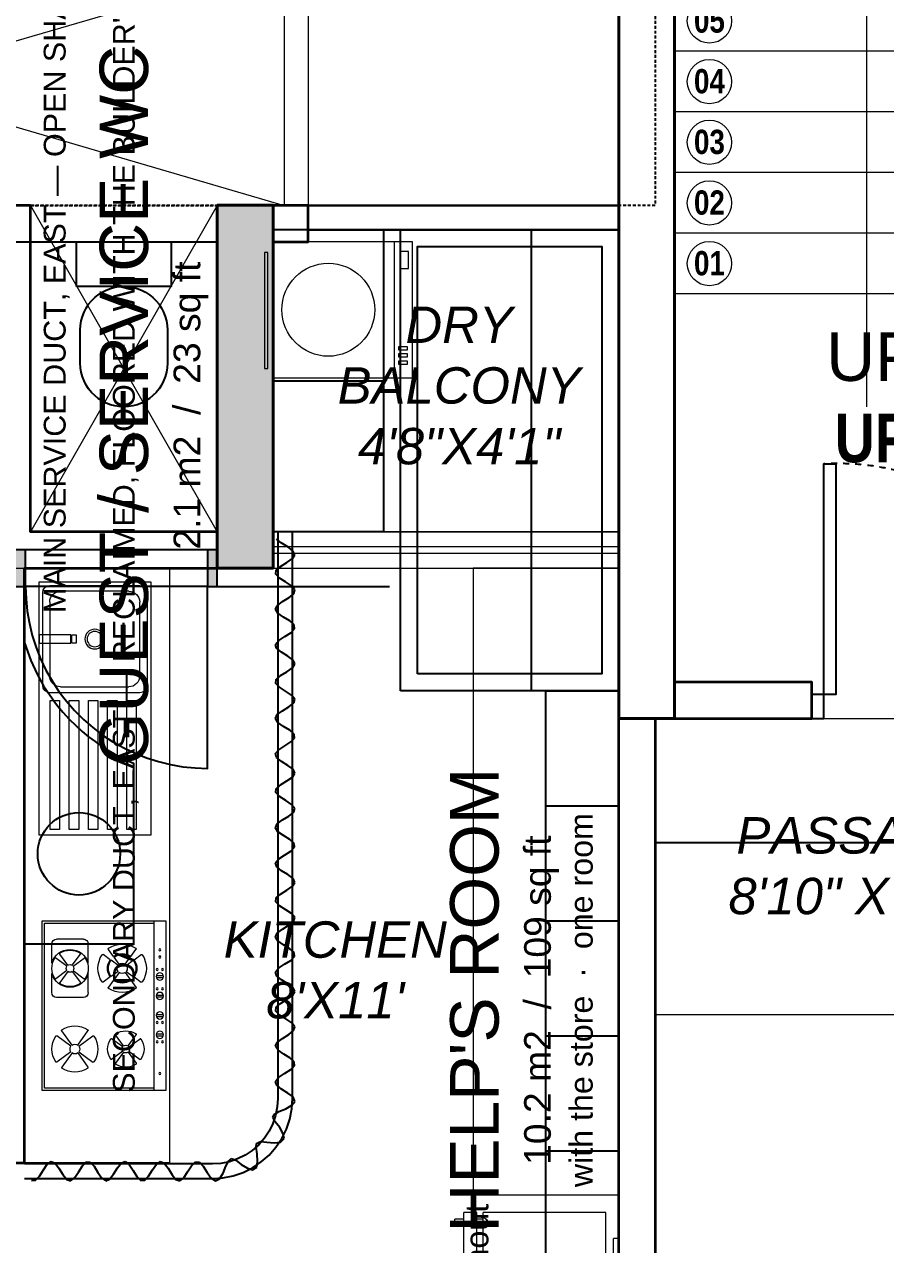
# Model space of a CAD drawing. Header units: millimetres. Extents: x 0 to 125073, y 0 to 71249.
# Drawn here: x 68729 to 72279, y 46812 to 51840 of the extents above; entities that cross this region are included whole.
import ezdxf
from ezdxf.enums import TextEntityAlignment as Align
from ezdxf.lldxf.tags import DXFTag

# ---------------------------------------------------------------- set-up
doc = ezdxf.new("R2010")
doc.units = ezdxf.units.MM
doc.linetypes.add('DASH', pattern=[1, 0.5, -0.5])
doc.linetypes.add('DASHED', pattern=[20, 12, -8])
doc.layers.add('DA_BUILDING LINE', color=7, linetype='Continuous', lineweight=9, true_color=0xc2db0000)
doc.layers.add('DA_FURNITURE', color=102, linetype='Continuous', lineweight=5, true_color=0xc2666666)
for name, color, linetype, lineweight in [('DA_CARPET AREA RERA', 30, 'Continuous', 9), ('DA_COLUMN', 40, 'Continuous', 40), ('DA_DOTTED LINES', 8, 'DASH', 5), ('DA_LINE', 155, 'Continuous', 9), ('DA_RAILING', 243, 'Continuous', 30), ('DA_STAIRCASE', 122, 'Continuous', 9), ('DA_Text 1', 200, 'Continuous', 9), ('DA_TEXT IN SQ.FT', 193, 'Continuous', 9), ('DA_WALL', 7, 'Continuous', 35), ('DA_WINDOW', 4, 'Continuous', 9)]:
    doc.layers.add(name, color=color, linetype=linetype, lineweight=lineweight)
for name, color, linetype in [('DA_COLUMN HATCH', 251, 'Continuous'), ('DA_DOOR', 35, 'Continuous'), ('PROP-FURN', 9, 'CONTINUOUS'), ('PROP-KEEP', 6, 'DASHED'), ('PROP-REF-CORE', 8, 'CONTINUOUS'), ('PROP-SHELL', 7, 'CONTINUOUS'), ('PROP-TEXT', 3, 'CONTINUOUS'), ('PROP-WALL-NEW', 1, 'CONTINUOUS')]:
    doc.layers.add(name, color=color, linetype=linetype)
doc.styles.add('FAT FONT', font='swisscbi.ttf')
doc.styles.get("Standard").update_dxf_attribs({"font": 'arial.ttf'})
tags = doc.linetypes.add('( Hidden )', pattern=[0.375, 0.25, -0.125]).pattern_tags.tags
tags[6:7] = [DXFTag(74, 4), DXFTag(75, 0), DXFTag(340, '0'), DXFTag(46, 1.0), DXFTag(50, 0.0), DXFTag(44, 0.0), DXFTag(45, 0.0)]
tags[4:5] = [DXFTag(74, 4), DXFTag(75, 0), DXFTag(340, '0'), DXFTag(46, 1.0), DXFTag(50, 0.0), DXFTag(44, 0.0), DXFTag(45, 0.0)]

# ---------------------------------------------------------------- blocks, each defined once
blk = doc.blocks.new('GSHGJSDFGJ')
at = {"layer": 'DA_BUILDING LINE', "linetype": '( Hidden )', "ltscale": 500}
blk.add_lwpolyline([(-41088.6, 76926.5), (-41088.6, 92546.5), (-40838.6, 92546.5), (-40838.6, 92596.5), (-39638.6, 92596.5), (-39638.6, 94076.5), (-40838.6, 94076.5), (-40838.6, 97576.5), (-31143.6, 97576.5), (-31143.6, 92421.5), (-34663.6, 92421.5), (-34663.6, 91421.5), (-32288.6, 91421.5), (-32288.6, 90076.5), (-31518.6, 90076.5), (-31518.6, 91422), (-29863.6, 91421.5), (-29863.6, 91421.5), (-29863.6, 94886.5), (-27778.6, 94886.5)], dxfattribs=at)
blk = doc.blocks.new('XREF1$0$A$C25E800CC')
at = {"layer": 'DA_FURNITURE'}
for p, q in [((-0.605, -0.0488), (-0.605, -0.0688)), ((-0.605, -0.0488), (-0.205, -0.0488)), ((-0.605, -0.0688), (-0.205, -0.0688)), ((-0.205, -0.0488), (-0.205, -0.0688)), ((-0.705, -0.0988), (-0.105, -0.0988)), ((-0.705, -0.0988), (-0.705, -0.5738)), ((-0.105, -0.0988), (-0.105, -0.5738)), ((-0.705, -0.5738), (-0.105, -0.5738)), ((-0.705, -0.5988), (-0.105, -0.5988)), ((-0.705, -0.5988), (-0.705, -0.6488)), ((-0.68, -0.5738), (-0.68, -0.5988)), ((-0.13, -0.5738), (-0.13, -0.5988)), ((-0.105, -0.5988), (-0.105, -0.6488)), ((-0.705, -0.6488), (-0.105, -0.6488)), ((-0.14, -0.6488), (-0.14, -0.6838)), ((-0.13, -0.6488), (-0.13, -0.6838)), ((-0.14, -0.6838), (-0.13, -0.6838))]:
    blk.add_line(p, q, dxfattribs=at)
blk = doc.blocks.new('t5r7ui68')
at = {"layer": 'DA_FURNITURE'}
for p, q in [((3503.2333, 922.1039), (3502.1892, 922.1039)), ((3502.1892, 922.1039), (3502.1892, 921.6432)), ((3502.6164, 922.0889), (3502.2341, 922.0889)), ((3503.2333, 921.6432), (3503.2333, 922.1039)), ((3502.2042, 922.059), (3502.2042, 921.6882)), ((3502.2732, 922.0598), (3502.5773, 922.0598)), ((3502.6463, 921.6882), (3502.6463, 922.059)), ((3502.2282, 921.734), (3502.2282, 922.0149)), ((3502.6223, 922.0149), (3502.6223, 921.734)), ((3502.5773, 921.689), (3502.2732, 921.689)), ((3502.1892, 921.6432), (3503.2333, 921.6432)), ((3502.2341, 921.6582), (3502.6164, 921.6582))]:
    blk.add_line(p, q, dxfattribs=at)
at = {"layer": 'DA_FURNITURE', "ltscale": 2}
for points in [[(3502.4076, 921.9732), (3502.4076, 922.1039), (3502.4429, 922.1039), (3502.4429, 921.9732)], [(3502.4429, 921.9503), (3502.4429, 921.9689), (3502.4076, 921.9689), (3502.4076, 921.9503)]]:
    blk.add_lwpolyline(points, close=True, dxfattribs=at)
at = {"layer": 'DA_FURNITURE'}
for points in [[(3503.2099, 922.0191), (3503.2099, 922.0586), (3502.6789, 922.0586), (3502.6789, 922.0191)], [(3503.2099, 921.9401), (3503.2099, 921.9796), (3502.6789, 921.9796), (3502.6789, 921.9401)], [(3503.2099, 921.8611), (3503.2099, 921.9006), (3502.6789, 921.9006), (3502.6789, 921.8611)], [(3503.2099, 921.7822), (3503.2099, 921.8216), (3502.6789, 921.8216), (3502.6789, 921.7822)], [(3503.2099, 921.7032), (3503.2099, 921.7427), (3502.6789, 921.7427), (3502.6789, 921.7032)]]:
    blk.add_lwpolyline(points, close=True, dxfattribs=at)
for radius in [0.0405, 0.0315]:
    blk.add_circle((3502.4253, 921.8744), radius, dxfattribs=at)
for centre, radius, start, end in [((3502.2341, 922.059), 0.03, 90, 180), ((3502.6164, 922.059), 0.03, 0, 90), ((3502.2732, 922.0149), 0.045, 90, 180), ((3502.5773, 922.0149), 0.045, 0, 90), ((3502.2732, 921.734), 0.045, 180, 270), ((3502.5773, 921.734), 0.045, 270, 0), ((3502.2341, 921.6882), 0.03, 180, 270), ((3502.6164, 921.6882), 0.03, 270, 0)]:
    blk.add_arc(centre, radius, start, end, dxfattribs=at)
blk = doc.blocks.new('WASHING MACHINE1')
at = {"linetype": 'Continuous'}
for p, q in [((10326.3552, 5531.1311), (10326.9152, 5531.1311)), ((10326.3552, 5530.556), (10326.3552, 5531.1311)), ((10326.9152, 5531.1311), (10326.9152, 5530.556)), ((10326.4111, 5531.1096), (10326.4233, 5531.1096)), ((10326.4111, 5531.0728), (10326.4111, 5531.1096)), ((10326.4233, 5531.0728), (10326.4111, 5531.0728)), ((10326.4233, 5531.1096), (10326.4233, 5531.0728)), ((10326.4408, 5531.1096), (10326.4531, 5531.1096)), ((10326.4408, 5531.0728), (10326.4408, 5531.1096)), ((10326.4531, 5531.0728), (10326.4408, 5531.0728)), ((10326.4531, 5531.1096), (10326.4531, 5531.0728)), ((10326.4706, 5531.0728), (10326.4706, 5531.1096)), ((10326.4706, 5531.1096), (10326.4828, 5531.1096)), ((10326.4828, 5531.0728), (10326.4706, 5531.0728)), ((10326.4828, 5531.1096), (10326.4828, 5531.0728)), ((10326.8055, 5531.1149), (10326.8755, 5531.1149)), ((10326.8055, 5531.0781), (10326.8055, 5531.1149)), ((10326.8755, 5531.0781), (10326.8055, 5531.0781)), ((10326.8755, 5531.1149), (10326.8755, 5531.0781)), ((10326.3552, 5531.0561), (10326.9152, 5531.0561)), ((10326.9152, 5530.556), (10326.3552, 5530.556)), ((10326.393, 5530.5351), (10326.8714, 5530.5351)), ((10326.393, 5530.5211), (10326.393, 5530.5351)), ((10326.8714, 5530.5211), (10326.393, 5530.5211)), ((10326.8714, 5530.5351), (10326.8714, 5530.5211))]:
    blk.add_line(p, q, dxfattribs=at)
blk = doc.blocks.new('CDDE')
at = {"layer": 'DA_FURNITURE'}
blk.add_circle((5126.92, 1779.8306), 0.1916, dxfattribs=at)
at = {"layer": 'DA_FURNITURE', "xscale": -1, "rotation": 270}
blk.add_blockref('WASHING MACHINE1', (-403.8635, -8546.8046), dxfattribs=at)
blk = doc.blocks.new('A$C0DCE325F')
at = {"layer": 'DA_FURNITURE'}
for p, q in [((0.1747, 0.47), (0.0962, 0.47)), ((0.1869, 0.4078), (0.1536, 0.4538)), ((0.2054, 0.4078), (0.2388, 0.4538)), ((0.2962, 0.47), (0.2176, 0.47)), ((0.0762, 0.34), (0.0762, 0.45)), ((0.1834, 0.4043), (0.1374, 0.4376)), ((0.2089, 0.4043), (0.2549, 0.4376)), ((0.3162, 0.34), (0.3162, 0.45)), ((0.5125, 0.3867), (0.4543, 0.429)), ((0.517, 0.3912), (0.4747, 0.4494)), ((0.5405, 0.3912), (0.5827, 0.4494)), ((0.5449, 0.3867), (0.6032, 0.429)), ((0.1834, 0.3857), (0.1374, 0.3524)), ((0.1869, 0.3822), (0.1536, 0.3362)), ((0.2054, 0.3822), (0.2388, 0.3362)), ((0.2089, 0.3857), (0.2549, 0.3524)), ((0.5125, 0.3633), (0.4543, 0.321)), ((0.517, 0.3588), (0.4747, 0.3006)), ((0.5405, 0.3588), (0.5827, 0.3006)), ((0.5449, 0.3633), (0.6032, 0.321)), ((0.1747, 0.32), (0.0962, 0.32)), ((0.2962, 0.32), (0.2176, 0.32)), ((0.1605, 0.2292), (0.1395, 0.2581)), ((0.2318, 0.2292), (0.2528, 0.2581)), ((0.147, 0.2157), (0.118, 0.2366)), ((0.1792, 0.1923), (0.1502, 0.2133)), ((0.1838, 0.197), (0.1629, 0.2259)), ((0.2085, 0.197), (0.2295, 0.2259)), ((0.2132, 0.1923), (0.2421, 0.2133)), ((0.2453, 0.2157), (0.2743, 0.2366)), ((0.5159, 0.1743), (0.4699, 0.2076)), ((0.5194, 0.1778), (0.4861, 0.2238)), ((0.538, 0.1778), (0.5713, 0.2238)), ((0.5415, 0.1743), (0.5875, 0.2076)), ((0.1792, 0.1677), (0.1502, 0.1467)), ((0.1838, 0.163), (0.1629, 0.1341)), ((0.2085, 0.163), (0.2295, 0.1341)), ((0.2132, 0.1677), (0.2421, 0.1467)), ((0.5159, 0.1557), (0.4699, 0.1224)), ((0.5194, 0.1522), (0.4861, 0.1062)), ((0.538, 0.1522), (0.5713, 0.1062)), ((0.5415, 0.1557), (0.5875, 0.1224)), ((0.147, 0.1443), (0.118, 0.1234)), ((0.1605, 0.1308), (0.1395, 0.1019)), ((0.2318, 0.1308), (0.2528, 0.1019)), ((0.2453, 0.1443), (0.2743, 0.1234)), ((0, 0.05), (0.7, 0.05)), ((0, 0), (0.7, 0)), ((0.226, 0.039), (0.226, 0.0101)), ((0.234, 0.039), (0.234, 0.0101)), ((0.306, 0.0395), (0.306, 0.0105)), ((0.314, 0.0395), (0.314, 0.0105)), ((0.386, 0.0395), (0.386, 0.0105)), ((0.394, 0.0395), (0.394, 0.0105)), ((0.466, 0.039), (0.466, 0.0101)), ((0.474, 0.039), (0.474, 0.0101))]:
    blk.add_line(p, q, dxfattribs=at)
blk.add_lwpolyline([(0, 0), (0.7, 0), (0.7, 0.51), (0, 0.51)], close=True, dxfattribs=at)
blk.add_lwpolyline([(0.69, 0.05), (0.69, 0.5), (0.01, 0.5), (0.01, 0.05)], dxfattribs=at)
for centre, radius in [((0.1194, 0.025), 0.004), ((0.1494, 0.025), 0.004), ((0.2005, 0.0352), 0.004), ((0.2005, 0.0133), 0.004), ((0.23, 0.0246), 0.015), ((0.2805, 0.0357), 0.004), ((0.2805, 0.0137), 0.004), ((0.31, 0.025), 0.015), ((0.39, 0.025), 0.015), ((0.4195, 0.0357), 0.004), ((0.4195, 0.0137), 0.004), ((0.47, 0.0246), 0.015), ((0.4995, 0.0352), 0.004), ((0.4995, 0.0133), 0.004), ((0.63, 0.025), 0.004)]:
    blk.add_circle(centre, radius, dxfattribs=at)
for centre, radius, start, end in [((0.0962, 0.45), 0.02, 90, 180), ((0.1962, 0.395), 0.078, 105.9424, 254.0576), ((0.1555, 0.4552), 0.00237, 124.0752, 215.9439), ((0.1962, 0.395), 0.075, 55.9248, 124.0752), ((0.1962, 0.395), 0.078, 285.9424, 74.0576), ((0.2369, 0.4552), 0.00237, 324.0561, 55.9248), ((0.2962, 0.45), 0.02, 0, 90), ((0.4772, 0.4512), 0.003, 124.0752, 215.9439), ((0.5287, 0.375), 0.095, 55.9248, 124.0752), ((0.5803, 0.4512), 0.003, 324.0561, 55.9248), ((0.1962, 0.395), 0.075, 145.9248, 214.0752), ((0.136, 0.4357), 0.00237, 54.0561, 145.9248), ((0.1962, 0.395), 0.0158, 144.0561, 215.9439), ((0.1962, 0.395), 0.0158, 54.0561, 125.9439), ((0.1962, 0.395), 0.0158, 324.0561, 35.9439), ((0.2563, 0.4357), 0.00237, 34.0752, 125.9439), ((0.1962, 0.395), 0.075, 325.9248, 34.0752), ((0.5287, 0.375), 0.095, 145.9248, 214.0752), ((0.4525, 0.4265), 0.003, 54.0561, 145.9248), ((0.6049, 0.4265), 0.003, 34.0752, 125.9439), ((0.5287, 0.375), 0.095, 325.9248, 34.0752), ((0.136, 0.3543), 0.00237, 214.0752, 305.9439), ((0.1962, 0.395), 0.0158, 234.0561, 305.9439), ((0.2563, 0.3543), 0.00237, 234.0561, 325.9248), ((0.5287, 0.375), 0.02, 144.0561, 215.9439), ((0.5287, 0.375), 0.02, 54.0561, 125.9439), ((0.5287, 0.375), 0.02, 234.0561, 305.9439), ((0.5287, 0.375), 0.02, 324.0561, 35.9439), ((0.0962, 0.34), 0.02, 180, 270), ((0.1555, 0.3348), 0.00237, 144.0561, 235.9248), ((0.1962, 0.395), 0.075, 235.9248, 304.0752), ((0.2369, 0.3348), 0.00237, 304.0752, 35.9439), ((0.2962, 0.34), 0.02, 270, 0), ((0.4525, 0.3235), 0.003, 214.0752, 305.9439), ((0.6049, 0.3235), 0.003, 234.0561, 325.9248), ((0.1421, 0.26), 0.00315, 124.0752, 215.9439), ((0.1962, 0.18), 0.0997, 55.9248, 124.0752), ((0.2503, 0.26), 0.00315, 324.0561, 55.9248), ((0.4772, 0.2988), 0.003, 144.0561, 235.9248), ((0.5287, 0.375), 0.095, 235.9248, 304.0752), ((0.5803, 0.2988), 0.003, 304.0752, 35.9439), ((0.1962, 0.18), 0.0997, 145.9248, 214.0752), ((0.1162, 0.2341), 0.00315, 54.0561, 145.9248), ((0.1962, 0.18), 0.0607, 144.0561, 215.9439), ((0.1962, 0.18), 0.0567, 144.0561, 215.9439), ((0.1962, 0.18), 0.0607, 54.0561, 125.9439), ((0.1962, 0.18), 0.0567, 54.0561, 125.9439), ((0.1962, 0.18), 0.0567, 324.0561, 35.9439), ((0.1962, 0.18), 0.0607, 324.0561, 35.9439), ((0.2761, 0.2341), 0.00315, 34.0752, 125.9439), ((0.1962, 0.18), 0.0997, 325.9248, 34.0752), ((0.5287, 0.165), 0.075, 145.9248, 214.0752), ((0.4686, 0.2057), 0.00237, 54.0561, 145.9248), ((0.488, 0.2252), 0.00237, 124.0752, 215.9439), ((0.5287, 0.165), 0.075, 55.9248, 124.0752), ((0.5694, 0.2252), 0.00237, 324.0561, 55.9248), ((0.5889, 0.2057), 0.00237, 34.0752, 125.9439), ((0.5287, 0.165), 0.075, 325.9248, 34.0752), ((0.1962, 0.18), 0.021, 144.0561, 215.9439), ((0.1962, 0.18), 0.021, 54.0561, 125.9439), ((0.1962, 0.18), 0.021, 234.0561, 305.9439), ((0.1962, 0.18), 0.021, 324.0561, 35.9439), ((0.5287, 0.165), 0.0158, 144.0561, 215.9439), ((0.5287, 0.165), 0.0158, 54.0561, 125.9439), ((0.5287, 0.165), 0.0158, 234.0561, 305.9439), ((0.5287, 0.165), 0.0158, 324.0561, 35.9439), ((0.1162, 0.1259), 0.00315, 214.0752, 305.9439), ((0.1421, 0.1), 0.00315, 144.0561, 235.9248), ((0.1962, 0.18), 0.0607, 234.0561, 305.9439), ((0.1962, 0.18), 0.0567, 234.0561, 305.9439), ((0.2503, 0.1), 0.00315, 304.0752, 35.9439), ((0.2761, 0.1259), 0.00315, 234.0561, 325.9248), ((0.4686, 0.1243), 0.00237, 214.0752, 305.9439), ((0.488, 0.1048), 0.00237, 144.0561, 235.9248), ((0.5287, 0.165), 0.075, 235.9248, 304.0752), ((0.5694, 0.1048), 0.00237, 304.0752, 35.9439), ((0.5889, 0.1243), 0.00237, 234.0561, 325.9248), ((0.1962, 0.18), 0.0997, 235.9248, 304.0752)]:
    blk.add_arc(centre, radius, start, end, dxfattribs=at)
blk = doc.blocks.new('SRAFGADFGDFG')
at = {"layer": 'DA_FURNITURE'}
blk.add_lwpolyline([(-31713.6, 87476.8), (-31713.6, 89926.5), (-32313.6, 89926.5), (-32313.6, 87476.8)], close=True, dxfattribs=at)
blk.add_lwpolyline([(-29863.6, 89926.5), (-30463.6, 89926.5), (-30463.6, 87343.9), (-29863.6, 87343.9)], dxfattribs=at)
at = {"layer": 'DA_FURNITURE', "xscale": 1000, "yscale": 1000, "zscale": 1000}
blk.add_blockref('CDDE', (-5157981.2, -1688839.1), dxfattribs=at)
at = {"layer": 'DA_FURNITURE', "lineweight": 9, "xscale": -1000.000000000011, "yscale": 1000.000000000011, "zscale": 1000, "rotation": 90}
blk.add_blockref('t5r7ui68', (889850.6, 3592059.8, -0.1), dxfattribs=at)
at = {"layer": 'DA_FURNITURE', "extrusion": (0, 0, -1), "xscale": 1000.000000000005, "yscale": 1000.000000000005, "zscale": -1000.000000000005, "rotation": 270}
blk.add_blockref('A$C0DCE325F', (31730.7, 88473.7, 0.1), dxfattribs=at)
at = {"layer": 'DA_FURNITURE', "lineweight": 9, "extrusion": (0, 0, -1), "xscale": 1064.518000352501, "yscale": 1064.518000352501, "zscale": -1064.518000352485, "rotation": 90}
blk.add_blockref('XREF1$0$A$C25E800CC', (29811.7, 87383, 0), dxfattribs=at)
blk = doc.blocks.new('STAIR 1')
at = {"layer": 'DA_COLUMN'}
blk.add_lwpolyline([(6090.8862, 1867.2949), (6090.6562, 1867.2949), (6090.6562, 1861.7149), (6090.8862, 1861.7149), (6090.8862, 1867.0649)], close=True, dxfattribs=at)
at = {"layer": 'DA_DOOR'}
for points in [[(6091.5012, 1861.8149), (6091.5012, 1862.7649), (6091.5512, 1862.7649), (6091.5512, 1861.8149), (6091.5012, 1861.8149)], [(6091.4512, 1861.7149), (6091.5012, 1861.7149), (6091.5012, 1861.8149), (6091.4512, 1861.8149)]]:
    blk.add_lwpolyline(points, dxfattribs=at)
at = {"layer": 'DA_DOOR', "linetype": 'DASH', "ltscale": 0.05}
blk.add_arc((6091.5545, 1861.7148), 1.0514, 5.4616, 92.9083, dxfattribs=at)
at = {"layer": 'DA_DOTTED LINES', "linetype": '( Hidden )', "ltscale": 2}
blk.add_line((6091.4512, 1861.7149), (6092.6512, 1861.7149), dxfattribs=at)
at = {"layer": 'DA_LINE', "flags": 128}
blk.add_lwpolyline([(6091.6787, 1863.0005), (6091.6787, 1865.3935)], dxfattribs=at)
at = {"layer": 'DA_LINE'}
for centre in [(6091.0296, 1864.5899), (6091.0296, 1864.3399), (6091.0296, 1864.0899), (6091.0296, 1863.8399), (6091.0296, 1863.5899)]:
    blk.add_circle(centre, 0.0911, dxfattribs=at)
at = {"layer": 'DA_STAIRCASE'}
for p, q in [((6092.4712, 1864.4649), (6090.8862, 1864.4649)), ((6092.4712, 1864.2149), (6090.8862, 1864.2149)), ((6092.4712, 1863.9649), (6090.8862, 1863.9649)), ((6092.4712, 1863.7149), (6090.8862, 1863.7149)), ((6092.4712, 1863.4649), (6090.8862, 1863.4649))]:
    blk.add_line(p, q, dxfattribs=at)
at = {"layer": 'DA_WALL'}
blk.add_lwpolyline([(6090.8862, 1861.7149), (6091.4512, 1861.7149), (6091.4512, 1861.8649), (6090.8862, 1861.8649)], close=True, dxfattribs=at)
at = {"layer": 'DA_LINE', "insert": (6091.5462, 1862.9714), "char_height": 0.2, "width": 0.408717, "attachment_point": 1, "line_spacing_factor": 0.986097, "style": 'FAT FONT'}
blk.add_mtext('UP', dxfattribs=at)
at = {"layer": 'DA_Text 1', "char_height": 0.1, "attachment_point": 1, "style": 'FAT FONT'}
for s, heights, insert in [('05', [-0.1027], (6090.966, 1864.6418)), ('04', [-0.102], (6090.966, 1864.3918)), ('03', [-0.1029], (6090.966, 1864.1418)), ('02', [-0.102], (6090.966, 1863.8918)), ('01', [-0.102], (6090.966, 1863.6418))]:
    blk.add_mtext_dynamic_manual_height_columns(s, width=0.216685, gutter_width=0.0125, heights=heights, dxfattribs=dict(at, insert=insert))
blk = doc.blocks.new('SERVICE CORE')
at = {"layer": 'DA_DOTTED LINES', "ltscale": 300}
blk.add_line((6071.857, 1552.7867), (6070.307, 1552.7867), dxfattribs=at)
at = {"layer": 'DA_WALL'}
blk.add_blockref('STAIR 1', (-20.4992, -307.7082), dxfattribs=at)
blk = doc.blocks.new('A$C1c7226e4')
at = {"layer": 'DA_CARPET AREA RERA'}
blk.add_lwpolyline([(-11.475, 10.23), (-3.28, 10.23), (-3.28, 5.375), (-6.8, 5.375), (-6.8, 4.075), (-4.425, 4.075), (-4.425, 2.73), (-3.275, 2.73), (-3.275, 2.88), (-2.455, 2.88), (-2.455, 2.88), (-1.85, 2.88), (-1.85, -0.62)], dxfattribs=at)
blk.add_lwpolyline([(-3.275, 4.075), (-3.13, 4.075), (-3.13, 4.125), (-1.85, 4.125), (-1.85, 2.88), (-3.275, 2.88)], close=True, dxfattribs=at)
at = {"layer": 'DA_DOTTED LINES', "linetype": '( Hidden )', "ltscale": 300}
for p, q in [((-6.65, 5.225), (-3.23, 4.225)), ((-3.23, 5.225), (-6.65, 4.225)), ((-4.275, 4.225), (-3.505, 2.88)), ((-3.505, 4.225), (-4.275, 2.88))]:
    blk.add_line(p, q, dxfattribs=at)
at = {"layer": 'DA_RAILING'}
for p, q in [((-1.85, 4.225), (-3.13, 4.225)), ((-1.85, 4.125), (-3.13, 4.125))]:
    blk.add_line(p, q, dxfattribs=at)
at = {"layer": 'DA_WALL'}
blk.add_lwpolyline([(-4.425, 4.075), (-4.425, 4.075), (-4.425, 2.855), (-6.8, 2.855), (-6.8, 2.73), (-4.425, 2.73), (-4.425, 0.28), (-4.3, 0.28), (-4.3, 2.73), (-3.505, 2.73), (-3.505, 2.88), (-4.275, 2.88), (-4.275, 4.225), (-4.425, 4.225)], dxfattribs=at)
for points in [[(-3.275, 4.075), (-3.13, 4.075), (-3.13, 4.225), (-3.275, 4.225)], [(-1.85, -0.62), (-1.85, 2.11), (-1.7, 2.11), (-1.7, -0.62)]]:
    blk.add_lwpolyline(points, close=True, dxfattribs=at)
at = {"layer": 'DA_WINDOW'}
for p, q in [((-3.23, 5.225), (-3.23, 4.225)), ((-3.13, 5.225), (-3.13, 4.225))]:
    blk.add_line(p, q, dxfattribs=at)
for points in [[(-3.275, 2.73), (-1.85, 2.73), (-1.85, 2.88), (-3.275, 2.88)], [(-3.275, 2.82), (-1.85, 2.82), (-1.85, 2.79), (-3.275, 2.79)]]:
    blk.add_lwpolyline(points, close=True, dxfattribs=at)
blk = doc.blocks.new('SDFHSDFGN')
at = {"layer": 'DA_COLUMN HATCH', "true_color": 0x636466}
h = blk.add_hatch(color=251, dxfattribs=at)
h.dxf.hatch_style = 1
h.paths.add_polyline_path([(-37688.6, 97346.5), (-37688.6, 97576.5), (-38888.6, 97576.5), (-38888.6, 97346.5)])
h.paths.add_polyline_path([(-31373.6, 96376.5), (-31143.6, 96376.5), (-31143.6, 97576.5), (-31373.6, 97576.5)])
h.paths.add_polyline_path([(-27778.6, 97036.5), (-27548.6, 97036.5), (-27548.6, 98236.5), (-27778.6, 98236.5)])
h.paths.add_polyline_path([(-24578.6, 97336.5), (-24348.6, 97336.5), (-24348.6, 98236.5), (-24578.6, 98236.5)])
h.paths.add_polyline_path([(-19333.6, 98536.5), (-19333.6, 97336.5), (-19103.6, 97336.5), (-19103.6, 98536.5)])
h.paths.add_polyline_path([(-13063.6, 97336.5), (-12833.6, 97336.5), (-12833.6, 98536.5), (-13063.6, 98536.5)])
h.paths.add_polyline_path([(-11543.6, 97636.5), (-11313.6, 97636.5), (-11313.6, 98536.5), (-11543.6, 98536.5)])
h.paths.add_polyline_path([(-8908.6, 94991.5), (-7708.6, 94991.5), (-7708.6, 94761.5), (-8908.6, 94761.5)])
h.paths.add_polyline_path([(-13063.6, 91111.5), (-12833.6, 91111.5), (-12833.6, 92311.5), (-13063.6, 92311.5)])
h.paths.add_polyline_path([(-19333.6, 91111.5), (-19103.6, 91111.5), (-19103.6, 92311.5), (-19333.6, 92311.5)])
h.paths.add_polyline_path([(-5998.6, 91111.5), (-5258.6, 91111.5), (-5258.6, 91341.5), (-5998.6, 91341.5)])
h.paths.add_polyline_path([(-1283.6, 91111.5), (-383.6, 91111.5), (-383.6, 91341.5), (-1283.6, 91341.5)])
h.paths.add_polyline_path([(2171.4, 90061.5), (2171.4, 91261.5), (1941.4, 91261.5), (1941.4, 90061.5)])
h.paths.add_polyline_path([(4621.4, 90061.5), (5821.4, 90061.5), (5821.4, 90291.5), (4621.4, 90291.5)])
h.paths.add_polyline_path([(4621.4, 95111.5), (5821.4, 95111.5), (5821.4, 95341.5), (4621.4, 95341.5)])
h.paths.add_polyline_path([(4621.4, 98611.5), (5821.4, 98611.5), (5821.4, 98841.5), (4621.4, 98841.5)])
h.paths.add_polyline_path([(-39638.6, 89246.5), (-38138.6, 89246.5), (-38138.6, 89476.5), (-39638.6, 89476.5)])
h.paths.add_polyline_path([(-31143.6, 92421.5), (-31143.6, 92651.5), (-32343.6, 92651.5), (-32343.6, 92421.5)])
h.paths.add_polyline_path([(-31513.6, 86346.5), (-29713.6, 86346.5), (-29713.6, 86576.5), (-31513.6, 86576.5)])
h.paths.add_polyline_path([(-31513.6, 82896.5), (-29713.6, 82896.5), (-29713.6, 83126.5), (-31513.6, 83126.5)])
h.paths.add_polyline_path([(-31518.6, 78051.5), (-30518.6, 78051.5), (-30518.6, 78281.5), (-31518.6, 78281.5)])
h.paths.add_polyline_path([(-32143.6, 76821.5), (-31143.6, 76821.5), (-31143.6, 77051.5), (-32143.6, 77051.5)])
h.paths.add_polyline_path([(-31893.6, 71896.5), (-31893.6, 72126.5), (-33093.6, 72126.5), (-33093.6, 71896.5)])
h.paths.add_polyline_path([(-37688.6, 71896.5), (-37688.6, 72126.5), (-38888.6, 72126.5), (-38888.6, 71896.5)])
h.paths.add_polyline_path([(-38438.6, 76796.5), (-38438.6, 77026.5), (-39638.6, 77026.5), (-39638.6, 76796.5)])
h.paths.add_polyline_path([(-38138.6, 79996.5), (-38138.6, 80226.5), (-39638.6, 80226.5), (-39638.6, 79996.5)])
h.paths.add_polyline_path([(-38438.6, 92446.5), (-38438.6, 92676.5), (-39638.6, 92676.5), (-39638.6, 92446.5)])
h.paths.add_polyline_path([(-31518.6, 91422), (-31288.6, 91422), (-31288.6, 89927), (-31518.6, 89927)])
h.paths.add_polyline_path([(-20908.6, 91111.5), (-20678.6, 91111.5), (-20678.6, 89881.5), (-20908.6, 89881.5)])
h.paths.add_polyline_path([(-11313.6, 92011.5), (-11313.6, 91111.5), (-11543.6, 91111.5), (-11543.6, 92011.5)])
h.paths.add_polyline_path([(1941.4, 97316.5), (2171.4, 97316.5), (2171.4, 98841.5), (1941.4, 98841.5)])
at = {"layer": 'DA_COLUMN'}
blk.add_lwpolyline([(-31518.6, 91422), (-31288.6, 91422), (-31288.6, 89927), (-31518.6, 89927)], close=True, dxfattribs=at)
blk = doc.blocks.new('A$Cfed68cb1')
at = {"layer": 'DA_TEXT IN SQ.FT', "char_height": 0.15, "attachment_point": 1}
for s, width, heights, insert in [('\\pxqc;{\\fArial|b0|i1|c0|p34;DRY BALCONY\\P4\'8"X4\'1"}', 1.269917, [-0.6558], (-38.0381, -7.8369)), ('\\pxqc;{\\fArial|b0|i1|c0|p34;PASSAGE\\P8\'10" X 4\'0"}', 2.300046, [-0.4058], (-36.9094, -9.9409)), ("\\pxqc;{\\fArial|b0|i1|c0|p34;KITCHEN\\P8'X11'}", 2.300046, [-0.4058], (-39.064, -10.3703))]:
    blk.add_mtext_dynamic_manual_height_columns(s, width=width, gutter_width=12.5, heights=heights, dxfattribs=dict(at, insert=insert))
at = {"layer": 'DA_TEXT IN SQ.FT', "insert": (-36.5513, -7.9433), "char_height": 0.1, "width": 1.710583, "attachment_point": 1}
blk.add_mtext('\\pxqc;{\\H2x;UP}', dxfattribs=at)

msp = doc.modelspace()

# ---------------------------------------------------------------- hatches: boundary and pattern name
at = {"layer": 'PROP-WALL-NEW'}
h = msp.add_hatch(color=1, dxfattribs=at)
h.dxf.hatch_style = 1
h.paths.add_polyline_path([(68604, 49524), (68734, 49524), (68734, 49674), (68604, 49674)])
h = msp.add_hatch(color=1, dxfattribs=at)
h.dxf.hatch_style = 1
h.paths.add_polyline_path([(69484, 49524), (69524, 49524), (69524, 49674), (69484, 49674)])

# ---------------------------------------------------------------- linework, layer by layer
at = {"layer": 'PROP-FURN'}
for p, q in [((70819, 49094), (70819, 50994)), ((69754, 50371.5), (70209, 50371.5)), ((69787.9983, 49702.92282), (69768.62781, 49719)), ((69814.35572, 49686.84564), (69787.9983, 49702.92282)), ((69836.19145, 49670.76846), (69814.35572, 49686.84564)), ((69811.39557, 49622.53692), (69834.298, 49638.6141)), ((69834.298, 49638.6141), (69843.97119, 49654.69128)), ((69843.97119, 49654.69128), (69836.19145, 49670.76846)), ((69765.38128, 49574.30538), (69767.3132, 49590.38256)), ((69767.3132, 49590.38256), (69785.26396, 49606.45974)), ((69785.26396, 49606.45974), (69811.39557, 49622.53692)), ((69780.31174, 49558.22819), (69765.38128, 49574.30538)), ((69805.58539, 49542.15101), (69780.31174, 49558.22819)), ((69830.16679, 49526.07383), (69805.58539, 49542.15101)), ((69484, 49524), (70234, 49524)), ((69819.87795, 49477.84229), (69839.30899, 49493.91947)), ((69843.32279, 49509.99665), (69830.16679, 49526.07383)), ((69839.30899, 49493.91947), (69843.32279, 49509.99665)), ((69764.03416, 49429.61075), (69771.72864, 49445.68793)), ((69773.79026, 49413.53357), (69764.03416, 49429.61075)), ((69771.72864, 49445.68793), (69793.51401, 49461.76511)), ((69793.51401, 49461.76511), (69819.87795, 49477.84229)), ((69796.73707, 49397.45639), (69773.79026, 49413.53357)), ((69822.85515, 49381.37921), (69796.73707, 49397.45639)), ((69840.74036, 49365.30203), (69822.85515, 49381.37921)), ((69802.27981, 49317.07049), (69827.5794, 49333.14767)), ((69827.5794, 49333.14767), (69842.58335, 49349.22485)), ((69842.58335, 49349.22485), (69840.74036, 49365.30203)), ((69764.65271, 49284.91613), (69777.73131, 49300.99331)), ((69768.75461, 49268.83895), (69764.65271, 49284.91613)), ((69777.73131, 49300.99331), (69802.27981, 49317.07049)), ((69788.24597, 49252.76177), (69768.75461, 49268.83895)), ((69814.61614, 49236.68458), (69788.24597, 49252.76177)), ((69836.35089, 49220.6074), (69814.61614, 49236.68458)), ((69811.13021, 49172.37586), (69834.12113, 49188.45304)), ((69834.12113, 49188.45304), (69843.96004, 49204.53022)), ((69843.96004, 49204.53022), (69836.35089, 49220.6074)), ((69765.45246, 49124.14432), (69767.2065, 49140.2215)), ((69767.2065, 49140.2215), (69785.02597, 49156.29868)), ((69785.02597, 49156.29868), (69811.13021, 49172.37586)), ((69780.52972, 49108.06714), (69765.45246, 49124.14432)), ((69805.85498, 49091.98996), (69780.52972, 49108.06714)), ((69830.37029, 49075.91278), (69805.85498, 49091.98996)), ((69843.37134, 49059.8356), (69830.37029, 49075.91278)), ((69793.25384, 49011.60406), (69819.62992, 49027.68124)), ((69819.62992, 49027.68124), (69839.18139, 49043.75842)), ((69839.18139, 49043.75842), (69843.37134, 49059.8356)), ((69764.04622, 48979.4497), (69771.56994, 48995.52688)), ((69773.96782, 48963.37252), (69764.04622, 48979.4497)), ((69771.56994, 48995.52688), (69793.25384, 49011.60406)), ((69797.0026, 48947.29534), (69773.96782, 48963.37252)), ((69823.0927, 48931.21816), (69797.0026, 48947.29534)), ((69840.84622, 48915.14097), (69823.0927, 48931.21816)), ((69802.01025, 48866.90943), (69827.36089, 48882.98661)), ((69827.36089, 48882.98661), (69842.51129, 48899.06379)), ((69842.51129, 48899.06379), (69840.84622, 48915.14097)), ((69764.60506, 48834.75507), (69777.52841, 48850.83225)), ((69768.88302, 48818.67789), (69764.60506, 48834.75507)), ((69777.52841, 48850.83225), (69802.01025, 48866.90943)), ((69788.49437, 48802.60071), (69768.88302, 48818.67789)), ((69814.87606, 48786.52353), (69788.49437, 48802.60071)), ((69836.50886, 48770.44635), (69814.87606, 48786.52353)), ((69810.86452, 48722.21481), (69833.94289, 48738.29199)), ((69833.94289, 48738.29199), (69843.94707, 48754.36917)), ((69843.94707, 48754.36917), (69836.50886, 48770.44635)), ((69765.5254, 48673.98327), (69767.10148, 48690.06045)), ((69780.74877, 48657.90609), (69765.5254, 48673.98327)), ((69767.10148, 48690.06045), (69784.78884, 48706.13763)), ((69784.78884, 48706.13763), (69810.86452, 48722.21481)), ((69806.1245, 48641.82891), (69780.74877, 48657.90609)), ((69830.57259, 48625.75173), (69806.1245, 48641.82891)), ((69843.4181, 48609.67455), (69830.57259, 48625.75173)), ((69792.99416, 48561.443), (69819.38117, 48577.52018)), ((69819.38117, 48577.52018), (69839.05218, 48593.59736)), ((69839.05218, 48593.59736), (69843.4181, 48609.67455)), ((70879, 48619.83333), (71179, 48619.83333)), ((69764.0601, 48529.28864), (69771.41271, 48545.36582)), ((69774.14674, 48513.21146), (69764.0601, 48529.28864)), ((69771.41271, 48545.36582), (69792.99416, 48561.443)), ((69797.26844, 48497.13428), (69774.14674, 48513.21146)), ((69823.32939, 48481.0571), (69797.26844, 48497.13428)), ((69840.9504, 48464.97992), (69823.32939, 48481.0571)), ((69801.74078, 48416.74838), (69827.14131, 48432.82556)), ((69827.14131, 48432.82556), (69842.43748, 48448.90274)), ((69842.43748, 48448.90274), (69840.9504, 48464.97992)), ((69764.55919, 48384.59402), (69777.32671, 48400.6712)), ((69769.01302, 48368.51684), (69764.55919, 48384.59402)), ((69777.32671, 48400.6712), (69801.74078, 48416.74838)), ((69788.74347, 48352.43966), (69769.01302, 48368.51684)), ((69815.1355, 48336.36248), (69788.74347, 48352.43966)), ((69836.66535, 48320.2853), (69815.1355, 48336.36248)), ((69784.55259, 48255.97657), (69810.59852, 48272.05375)), ((69810.59852, 48272.05375), (69833.76328, 48288.13094)), ((69833.76328, 48288.13094), (69843.93228, 48304.20812)), ((69843.93228, 48304.20812), (69836.66535, 48320.2853)), ((69765.60008, 48223.82221), (69766.99814, 48239.89939)), ((69780.96887, 48207.74503), (69765.60008, 48223.82221)), ((69766.99814, 48239.89939), (69784.55259, 48255.97657)), ((69806.39392, 48191.66785), (69780.96887, 48207.74503)), ((69830.77369, 48175.59067), (69806.39392, 48191.66785)), ((69843.46306, 48159.51349), (69830.77369, 48175.59067)), ((69792.73498, 48111.28195), (69819.13172, 48127.35913)), ((69819.13172, 48127.35913), (69838.92138, 48143.43631)), ((69838.92138, 48143.43631), (69843.46306, 48159.51349)), ((70879, 48145.66667), (71179, 48145.66667)), ((69764.07579, 48079.12759), (69771.25697, 48095.20477)), ((69774.32703, 48063.05041), (69764.07579, 48079.12759)), ((69771.25697, 48095.20477), (69792.73498, 48111.28195)), ((69797.53459, 48046.97323), (69774.32703, 48063.05041)), ((69823.5652, 48030.89605), (69797.53459, 48046.97323)), ((69841.0529, 48014.81887), (69823.5652, 48030.89605)), ((69801.47142, 47966.58733), (69826.92068, 47982.66451)), ((69826.92068, 47982.66451), (69842.36192, 47998.74169)), ((69842.36192, 47998.74169), (69841.0529, 48014.81887)), ((69764.51513, 47934.43296), (69777.12622, 47950.51014)), ((69769.14461, 47918.35578), (69764.51513, 47934.43296)), ((69777.12622, 47950.51014), (69801.47142, 47966.58733)), ((69788.99326, 47902.2786), (69769.14461, 47918.35578)), ((69815.39442, 47886.20142), (69788.99326, 47902.2786)), ((69836.82035, 47870.12424), (69815.39442, 47886.20142)), ((69843.91568, 47854.04706), (69836.82035, 47870.12424)), ((69784.31723, 47805.81552), (69810.33222, 47821.8927)), ((69810.33222, 47821.8927), (69833.58232, 47837.96988)), ((69833.58232, 47837.96988), (69843.91568, 47854.04706)), ((69765.67651, 47773.66116), (69766.89648, 47789.73834)), ((69781.19002, 47757.58398), (69765.67651, 47773.66116)), ((69766.89648, 47789.73834), (69784.31723, 47805.81552)), ((69806.66322, 47741.5068), (69781.19002, 47757.58398)), ((69830.97356, 47725.42962), (69806.66322, 47741.5068)), ((69843.50623, 47709.35244), (69830.97356, 47725.42962)), ((69792.47631, 47661.1209), (69818.88158, 47677.19808)), ((69818.88158, 47677.19808), (69838.789, 47693.27526)), ((69838.789, 47693.27526), (69843.50623, 47709.35244)), ((70879, 47671.5), (71179, 47671.5)), ((69764.09331, 47628.96653), (69771.10271, 47645.04371)), ((69774.50866, 47612.88935), (69764.09331, 47628.96653)), ((69771.10271, 47645.04371), (69792.47631, 47661.1209)), ((69797.80104, 47596.81217), (69774.50866, 47612.88935)), ((69823.80012, 47580.73499), (69797.80104, 47596.81217)), ((69841.15372, 47564.65781), (69823.80012, 47580.73499)), ((69801.20217, 47516.42627), (69826.69901, 47532.50345)), ((69826.69901, 47532.50345), (69842.28462, 47548.58063)), ((69842.28462, 47548.58063), (69841.15372, 47564.65781)), ((69764.47286, 47484.27191), (69776.92696, 47500.34909)), ((69769.27779, 47468.19473), (69764.47286, 47484.27191)), ((69789.24374, 47452.11755), (69769.27779, 47468.19473)), ((69776.92696, 47500.34909), (69801.20217, 47516.42627)), ((69815.65283, 47436.04037), (69789.24374, 47452.11755)), ((69836.97385, 47419.96319), (69815.65283, 47436.04037)), ((69843.15035, 47401.29826), (69836.97385, 47419.96319)), ((69778.17198, 47359.99122), (69806.7921, 47370.69047)), ((69806.7921, 47370.69047), (69831.62409, 47385.94205)), ((69831.62409, 47385.94205), (69843.15035, 47401.29826)), ((69753.69965, 47337.26939), (69758.08138, 47347.59534)), ((69763.35839, 47317.01248), (69753.69965, 47337.26939)), ((69758.08138, 47347.59534), (69778.17198, 47359.99122)), ((69781.61399, 47293.47765), (69763.35839, 47317.01248)), ((69796.24324, 47268.33748), (69781.61399, 47293.47765)), ((69800.23164, 47248.4448), (69796.24324, 47268.33748)), ((69684.91325, 47213.47202), (69686.31241, 47228.36056)), ((69686.31241, 47228.36056), (69702.0534, 47235.93987)), ((69702.0534, 47235.93987), (69728.64411, 47234.00423)), ((69728.64411, 47234.00423), (69759.30807, 47230.93126)), ((69759.30807, 47230.93126), (69784.88964, 47233.17407)), ((69784.88964, 47233.17407), (69800.23164, 47248.4448)), ((69571.41865, 47157.45302), (69580.79181, 47165.71753)), ((69580.79181, 47165.71753), (69599.96837, 47159.24141)), ((69688.23874, 47185.2965), (69684.91325, 47213.47202)), ((69690.49764, 47154.48447), (69688.23874, 47185.2965)), ((70879, 47197.33333), (71179, 47197.33333)), ((68791.15436, 47093.50058), (68807.23154, 47119.39798)), ((68807.23154, 47119.39798), (68823.30872, 47142.93842)), ((68823.30872, 47142.93842), (68839.3859, 47153.84326)), ((68839.3859, 47153.84326), (68855.46308, 47147.35104)), ((68855.46308, 47147.35104), (68871.54026, 47126.2965)), ((68871.54026, 47126.2965), (68887.61744, 47099.87285)), ((68951.92617, 47110.52963), (68968.00335, 47136.14033)), ((68968.00335, 47136.14033), (68984.08053, 47152.08374)), ((68984.08053, 47152.08374), (69000.15771, 47151.39835)), ((69000.15771, 47151.39835), (69016.23489, 47134.38345)), ((69016.23489, 47134.38345), (69032.31207, 47108.46836)), ((69096.62079, 47101.83196), (69112.69797, 47128.2533)), ((69112.69797, 47128.2533), (69128.77515, 47148.45111)), ((69128.77515, 47148.45111), (69144.85233, 47153.60628)), ((69144.85233, 47153.60628), (69160.92951, 47141.46786)), ((69160.92951, 47141.46786), (69177.00669, 47117.33594)), ((69177.00669, 47117.33594), (69193.08387, 47091.74742)), ((69241.31542, 47093.73276), (69257.3926, 47119.66524)), ((69257.3926, 47119.66524), (69273.46978, 47143.12406)), ((69273.46978, 47143.12406), (69289.54696, 47153.86622)), ((69289.54696, 47153.86622), (69305.62414, 47147.2013)), ((69305.62414, 47147.2013), (69321.70132, 47126.03944)), ((69321.70132, 47126.03944), (69337.7785, 47099.62071)), ((69402.08722, 47110.79853), (69418.1644, 47136.36457)), ((69418.1644, 47136.36457), (69434.24158, 47152.16539)), ((69434.24158, 47152.16539), (69450.31876, 47151.30177)), ((69450.31876, 47151.30177), (69466.39594, 47134.1508)), ((69466.39594, 47134.1508), (69482.47312, 47108.20123)), ((69548.95347, 47105.57531), (69559.56826, 47134.62005)), ((69559.56826, 47134.62005), (69571.41865, 47157.45302)), ((69599.96837, 47159.24141), (69622.32943, 47141.9938)), ((69622.32943, 47141.9938), (69648.04611, 47126.1955)), ((69648.04611, 47126.1955), (69669.42217, 47119.1991)), ((69669.42217, 47119.1991), (69686.69616, 47131.23564)), ((69686.69616, 47131.23564), (69690.49764, 47154.48447)), ((68759, 47075.95774), (68775.07718, 47076.55399)), ((68775.07718, 47076.55399), (68791.15436, 47093.50058)), ((68887.61744, 47099.87285), (68903.69462, 47079.61764)), ((68903.69462, 47079.61764), (68919.77181, 47074.37506)), ((68919.77181, 47074.37506), (68935.84899, 47086.43422)), ((68935.84899, 47086.43422), (68951.92617, 47110.52963)), ((69032.31207, 47108.46836), (69048.38925, 47084.9686)), ((69048.38925, 47084.9686), (69064.46643, 47074.14503)), ((69064.46643, 47074.14503), (69080.54361, 47080.72364)), ((69080.54361, 47080.72364), (69096.62079, 47101.83196)), ((69193.08387, 47091.74742), (69209.16105, 47075.87522)), ((69209.16105, 47075.87522), (69225.23823, 47076.64972)), ((69225.23823, 47076.64972), (69241.31542, 47093.73276)), ((69337.7785, 47099.62071), (69353.85568, 47079.48052)), ((69353.85568, 47079.48052), (69369.93286, 47074.41283)), ((69369.93286, 47074.41283), (69386.01004, 47086.63038)), ((69386.01004, 47086.63038), (69402.08722, 47110.79853)), ((69482.47312, 47108.20123), (69498.5503, 47084.78362)), ((69498.5503, 47084.78362), (69517.21281, 47074.90343)), ((69517.21281, 47074.90343), (69532.81402, 47082.69163)), ((69532.81402, 47082.69163), (69548.95347, 47105.57531))]:
    msp.add_line(p, q, dxfattribs=at)
for points in [[(69754, 49749), (69754, 50994), (70209, 50994), (70209, 49749)], [(70279, 49094), (70279, 50994), (71179, 50994), (71179, 49094)], [(68944, 50760.4), (68944, 50944), (69334, 50944), (69334, 50760.4)], [(70349, 49164), (70349, 50924), (71109, 50924), (71109, 49164)], [(68959.6, 50581), (68960.58277, 50599.75241), (68963.52032, 50618.29936), (68968.38046, 50636.43765), (68975.10994, 50653.96855), (68983.63504, 50670.7), (68993.86235, 50686.44867), (69005.67982, 50701.04203), (69018.95797, 50714.32018), (69033.55133, 50726.13765), (69049.3, 50736.36496), (69066.03145, 50744.89006), (69083.56235, 50751.61954), (69101.70064, 50756.47968), (69120.24759, 50759.41723), (69139, 50760.4), (69139, 50760.4), (69157.75241, 50759.41723), (69176.29936, 50756.47968), (69194.43765, 50751.61954), (69211.96855, 50744.89006), (69228.7, 50736.36496), (69244.44867, 50726.13765), (69259.04203, 50714.32018), (69272.32018, 50701.04203), (69284.13765, 50686.44867), (69294.36496, 50670.7), (69302.89006, 50653.96855), (69309.61954, 50636.43765), (69314.47968, 50618.29936), (69317.41723, 50599.75241), (69318.4, 50581), (69318.4, 50443.4), (69317.41723, 50424.64759), (69314.47968, 50406.10064), (69309.61954, 50387.96235), (69302.89006, 50370.43145), (69294.36496, 50353.7), (69284.13765, 50337.95133), (69272.32018, 50323.35797), (69259.04203, 50310.07982), (69244.44867, 50298.26235), (69228.7, 50288.03504), (69211.96855, 50279.50994), (69194.43765, 50272.78046), (69176.29936, 50267.92032), (69157.75241, 50264.98277), (69139, 50264), (69139, 50264), (69120.24759, 50264.98277), (69101.70064, 50267.92032), (69083.56235, 50272.78046), (69066.03145, 50279.50994), (69049.3, 50288.03504), (69033.55133, 50298.26235), (69018.95797, 50310.07982), (69005.67982, 50323.35797), (68993.86235, 50337.95133), (68983.63504, 50353.7), (68975.10994, 50370.43145), (68968.38046, 50387.96235), (68963.52032, 50406.10064), (68960.58277, 50424.64759), (68959.6, 50443.4)], [(69484, 49524), (68734, 49524), (68735.74842, 49472.81819), (68740.98554, 49421.87501), (68749.68693, 49371.40799), (68761.81203, 49321.65242), (68777.30431, 49272.84029), (68796.09152, 49225.19918), (68818.08609, 49178.95122), (68843.18545, 49134.31204), (68871.27258, 49091.48976), (68902.21653, 49050.68404), (68935.87303, 49012.08514), (68972.08514, 48975.87303), (69010.68404, 48942.21653), (69051.48976, 48911.27258), (69094.31204, 48883.18545), (69138.95122, 48858.08609), (69185.19918, 48836.09152), (69232.84029, 48817.30431), (69281.65242, 48801.81203), (69331.40799, 48789.68693), (69381.87501, 48780.98554), (69432.81819, 48775.74842), (69484, 48774)], [(68729, 48049), (68729, 49291.45968), (68755.47059, 49218.47603), (68781.94118, 49161.76609), (68808.41176, 49114.51186), (68834.88235, 49073.72644), (68861.35294, 49037.77923), (68887.82353, 49005.66264), (68914.29412, 48976.7019), (68940.76471, 48950.41878), (68967.23529, 48926.45984), (68993.70588, 48904.55535), (69020.17647, 48884.49415), (69046.64706, 48866.1076), (69073.11765, 48849.2588), (69099.58824, 48833.8351), (69126.05882, 48819.74286), (69152.52941, 48806.9036), (69179, 48795.25107), (69179, 48049)], [(70879, 46249), (70879, 49094), (71179, 49094), (71179, 46249)]]:
    msp.add_lwpolyline(points, close=True, dxfattribs=at)
for points in [[(67619, 50944), (69524, 50944), (69524, 49674), (68604, 49674)], [(68729, 47084), (69504.09457, 47084.00015), (69547.07364, 47086.8232), (69589.41028, 47095.24448), (69630.28553, 47109.11975), (69669, 47128.21162), (69704.89127, 47152.1934), (69737.34524, 47180.65476), (69765.8066, 47213.10873), (69789.78838, 47249), (69808.88025, 47287.71447), (69822.75552, 47328.58972), (69831.1768, 47370.92636), (69833.99998, 47413.96757), (69834, 49749), (69774, 49749), (69774.00002, 47414.03243), (69771.69011, 47378.75793), (69764.79997, 47344.11886), (69753.44747, 47310.67547), (69737.82686, 47279), (69718.2054, 47249.63441), (69694.91883, 47223.08117), (69668.36559, 47199.7946), (69639, 47180.17314), (69607.32453, 47164.55253), (69573.88114, 47153.20003), (69539.24207, 47146.30989), (69503.90543, 47143.99985), (68729, 47144)]]:
    msp.add_lwpolyline(points, dxfattribs=at)
msp.add_circle((68954, 48422.12554), 170, dxfattribs=at)
at = {"layer": 'PROP-KEEP'}
for points in [[(66379, 51094), (66379, 52094), (71329, 52094), (71329, 51094)], [(68754, 49749), (68754, 51094), (69524, 51094), (69524, 49749)]]:
    msp.add_lwpolyline(points, close=True, dxfattribs=at)
at = {"layer": 'PROP-REF-CORE'}
msp.add_lwpolyline([(71329, 41569), (71329, 48469), (75804, 48469), (75804, 41569)], close=True, dxfattribs=at)
at = {"layer": 'PROP-SHELL'}
for p, q in [((68604.22813, 51093.9767), (68754.22813, 51093.9767)), ((69754.22499, 51093.9767), (69899.22813, 51093.9767)), ((69754.22499, 50943.9767), (69754.22499, 51093.9767)), ((71179.22813, 51093.9767), (69899.22813, 51093.9767)), ((71179.22813, 50993.9767), (69899.22813, 50993.9767)), ((69754.22499, 50943.9767), (69899.22813, 50943.9767)), ((68754.22813, 49748.9767), (69524.22813, 49748.9767)), ((69524.22499, 49598.9767), (69524.22499, 49748.9767)), ((68729.22813, 49488.9767), (68729.22813, 49598.9767)), ((68729.22813, 49598.9767), (69524.22499, 49598.9767))]:
    msp.add_line(p, q, dxfattribs=at)
at = {"layer": 'PROP-WALL-NEW'}
for points in [[(68604, 49524), (68734, 49524), (68734, 49674), (68604, 49674)], [(69484, 49524), (69524, 49524), (69524, 49674), (69484, 49674)]]:
    msp.add_lwpolyline(points, close=True, dxfattribs=at)

# ---------------------------------------------------------------- block references
at = {"color": 1, "xscale": 1000, "yscale": 1000, "zscale": 1000}
msp.add_blockref('A$Cfed68cb1', (107924.22813, 58513.9767), dxfattribs=at)
msp.add_blockref('SDFHSDFGN', (101042.82231, -40327.54866))
at = {"color": 1}
msp.add_blockref('SRAFGADFGDFG', (101042.82231, -40327.54866), dxfattribs=at)
at = {"layer": 'DA_BUILDING LINE'}
msp.add_blockref('GSHGJSDFGJ', (101042.82231, -40327.54866), dxfattribs=at)
at = {"layer": 'DA_WALL', "xscale": 1000, "yscale": 1000, "zscale": 1000}
for name, p in [('SERVICE CORE', (-5998977.75966, -1505027.75827)), ('A$C1c7226e4', (73029.22813, 46868.9767))]:
    msp.add_blockref(name, p, dxfattribs=at)

# ---------------------------------------------------------------- texts
at = {"layer": 'PROP-KEEP'}
for s, p in [('MAIN SERVICE DUCT, EAST — OPEN SHAFT — KEEP CLEAR  1000x4950', (68854, 51594)), ("SECONDARY DUCT, EAST — RECLAIMED, FLOORED WITH THE BUILDER'S AGREEMENT  1345x770", (69139, 50421.5))]:
    msp.add_text(s, height=90, rotation=90, dxfattribs=at).set_placement(p, align=Align.MIDDLE_CENTER)
at = {"layer": 'PROP-TEXT'}
for s, height, p in [('GUEST / SERVICE WC', 200, (69139, 50269)), ('2.1 m2  /  23 sq ft', 110, (69399, 50269)), ("HELP'S ROOM", 200, (70584, 47819)), ('with the store  ·  one room', 95, (71024, 47819)), ('10.2 m2  /  109 sq ft', 110, (70844, 47819)), ('a U on the two columns  ·  3220 wide x 3260 deep  ·  semicircular apse, 230 throughout', 95, (70594, 44409))]:
    msp.add_text(s, height=height, rotation=90, dxfattribs=at).set_placement(p, align=Align.MIDDLE_CENTER)

doc.saveas('drawing.dxf')
